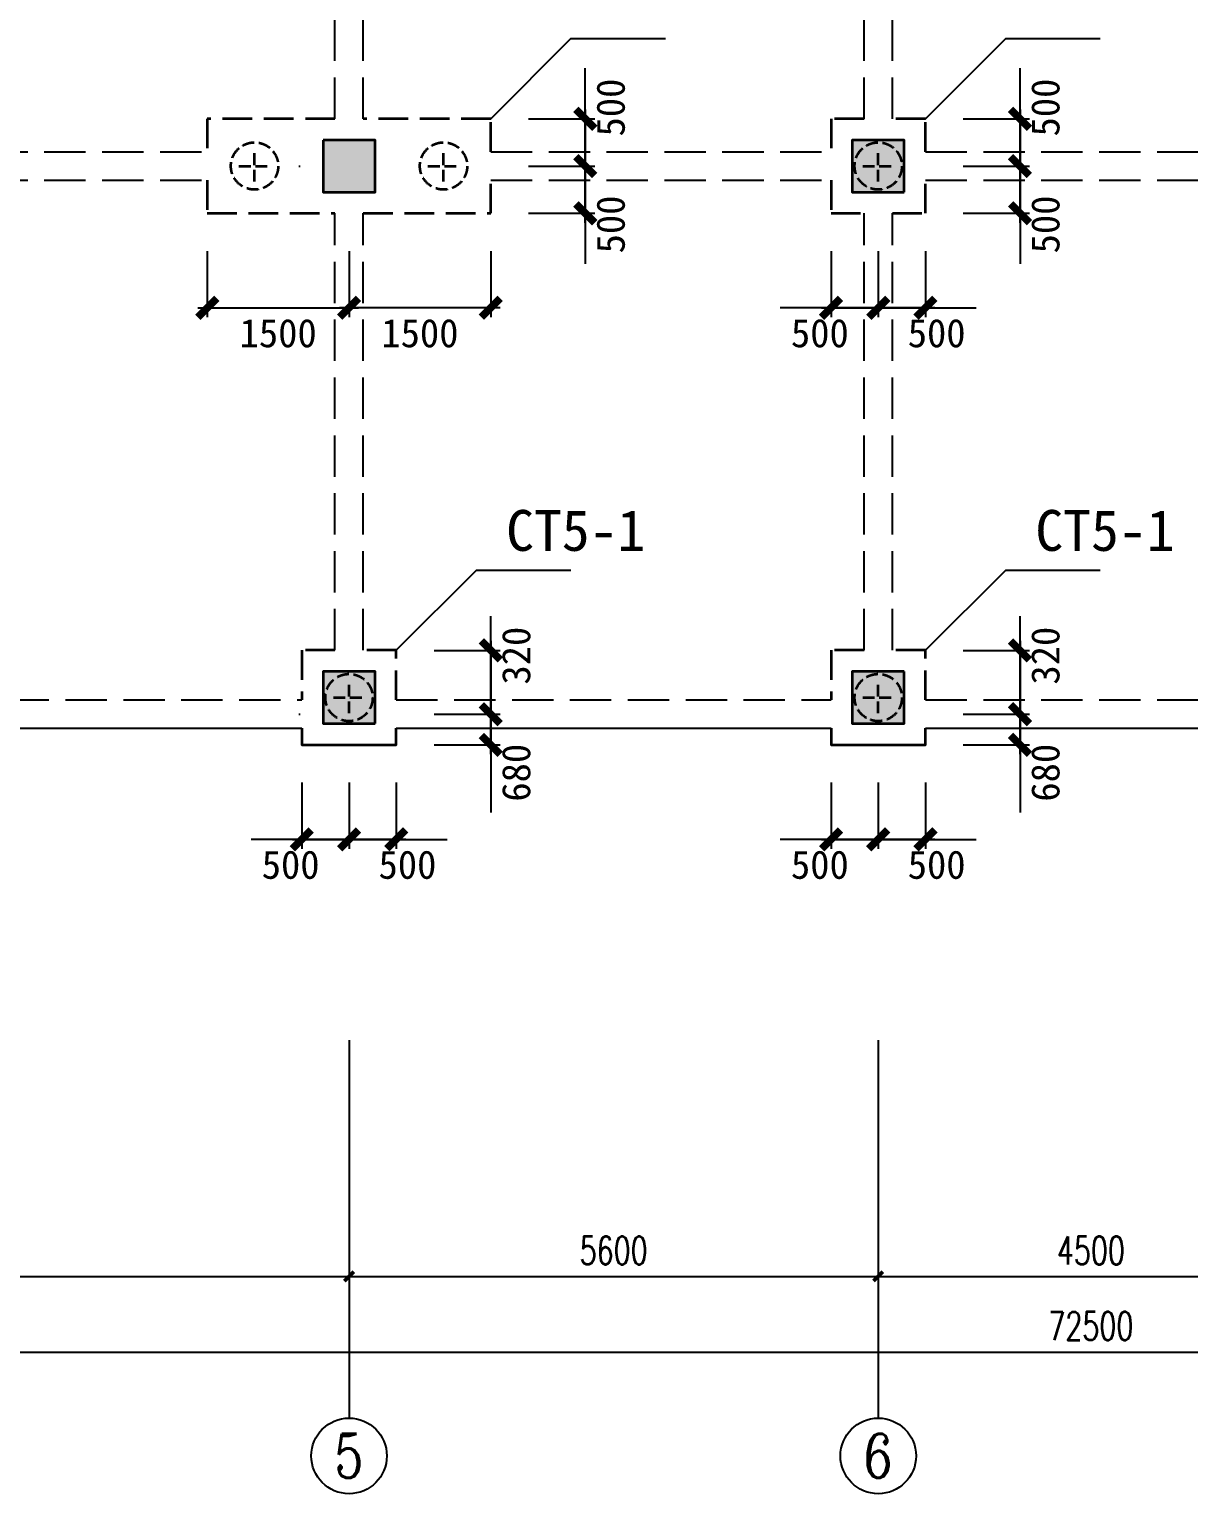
# Model space of a CAD drawing. Header units: millimetres. Extents: x -8252 to 341964, y -299084 to 206355.
# Drawn here: x 171950 to 184218, y -6934 to 8563 of the extents above; entities that cross this region are included whole.
import ezdxf
from ezdxf.enums import TextEntityAlignment as Align

# ---------------------------------------------------------------- set-up
doc = ezdxf.new("R2010")
doc.units = ezdxf.units.MM
doc.header["$LTSCALE"] = 500
doc.header["$PDMODE"] = 2
doc.header["$PDSIZE"] = 200
doc.linetypes.add('DASH', pattern=[0.35, 0.25, -0.1])
doc.linetypes.add('DASHDOT', pattern=[25.4, 12.7, -6.35, 0, -6.35])
for name, color, linetype in [('AXIS', 3, 'Continuous'), ('AXIS_TEXT', 7, 'Continuous'), ('dim____', 70, 'Continuous'), ('DOTE', 20, 'DASHDOT'), ('txt', 7, 'Continuous')]:
    doc.layers.add(name, color=color, linetype=linetype)
for name, color, linetype, lineweight in [('kz', 50, 'Continuous', 25), ('s117', 4, 'Continuous', 25), ('s121', 2, 'Continuous', 35), ('zkz', 200, 'Continuous', 35)]:
    doc.layers.add(name, color=color, linetype=linetype, lineweight=lineweight)
doc.styles.add('_TCH_AXIS', font='COMPLEX', dxfattribs={"bigfont": 'GBCBIG'})
doc.styles.add('_TCH_DIM_T3', font='SIMPLEX', dxfattribs={"width": 0.705882, "bigfont": 'GBCBIG'})
doc.styles.add('COMPLEX', font='COMPLEX')
doc.styles.add('宋体', font='')
doc.styles.get('宋体').set_extended_font_data('宋体')
doc.dimstyles.new('_TCH_ARCH&&100', dxfattribs={"dimtxt": 297.5, "dimasz": 100, "dimexe": 250, "dimexo": 300, "dimgap": 126.25, "dimtad": 1, "dimdec": 0, "dimzin": 0, "dimdsep": 46, "dimtxsty": '_TCH_DIM_T3', "dimblk": 'ARCHTICK', "dimcen": 0.09, "dimclrt": 7, "dimazin": 2, "dimtfac": 1, "dimtdec": 0, "dimtix": 1, "dimtmove": 2, "dimatfit": 3, "dimfxl": 100, "dimtolj": 1, "dimtzin": 0, "dimarcsym": 0})
doc.dimstyles.new('ISO-25', dxfattribs={"dimtxt": 2.5, "dimasz": 2.5, "dimexe": 1.25, "dimexo": 0.625, "dimtad": 1, "dimtxsty": 'Standard', "dimcen": 2.5, "dimadec": 0, "dimazin": 0, "dimtfac": 1, "dimtmove": 0, "dimatfit": 3, "dimfxl": 1, "dimarcsym": 0})

# ---------------------------------------------------------------- blocks, each defined once
blk = doc.blocks.new('_ArchTick')
at = {"color": 0, "linetype": 'ByBlock', "const_width": 0.4}
blk.add_lwpolyline([(-0.5, -0.5), (0.5, 0.5)], dxfattribs=at)
blk = doc.blocks.new('*D28')
at = {"layer": 'Defpoints', "color": 0, "transparency": 16777216}
for p in [(173833, 6616), (175333, 6616), (175333, 5616)]:
    blk.add_point(p, dxfattribs=at)
at = {"layer": 'dim____', "color": 0, "lineweight": -2, "transparency": 16777216}
for p, q in [((173833, 6216), (173833, 5516)), ((175333, 6216), (175333, 5516)), ((173733, 5616), (175433, 5616))]:
    blk.add_line(p, q, dxfattribs=at)
at = {"layer": 'dim____', "color": 0, "lineweight": -2, "transparency": 16777216, "xscale": 200, "yscale": 200, "zscale": 200, "rotation": 180}
blk.add_blockref('_ArchTick', (173833, 5616), dxfattribs=at)
at = {"layer": 'dim____', "color": 0, "lineweight": -2, "transparency": 16777216, "xscale": 200, "yscale": 200, "zscale": 200}
blk.add_blockref('_ArchTick', (175333, 5616), dxfattribs=at)
at = {"layer": 'dim____', "color": 7, "transparency": 16777216, "insert": (174583, 5346), "char_height": 300, "attachment_point": 5, "style": '宋体'}
blk.add_mtext('1500', dxfattribs=at)
blk = doc.blocks.new('*D29')
at = {"layer": 'Defpoints', "color": 0, "transparency": 16777216}
for p in [(175333, 6616), (176833, 6616), (175333, 5616)]:
    blk.add_point(p, dxfattribs=at)
at = {"layer": 'dim____', "color": 0, "lineweight": -2, "transparency": 16777216}
for p, q in [((175333, 6216), (175333, 5516)), ((176833, 6216), (176833, 5516)), ((176933, 5616), (175233, 5616))]:
    blk.add_line(p, q, dxfattribs=at)
at = {"layer": 'dim____', "color": 0, "lineweight": -2, "transparency": 16777216, "xscale": 200, "yscale": 200, "zscale": 200, "rotation": 180}
blk.add_blockref('_ArchTick', (175333, 5616), dxfattribs=at)
at = {"layer": 'dim____', "color": 0, "lineweight": -2, "transparency": 16777216, "xscale": 200, "yscale": 200, "zscale": 200}
blk.add_blockref('_ArchTick', (176833, 5616), dxfattribs=at)
at = {"layer": 'dim____', "color": 7, "transparency": 16777216, "insert": (176083, 5346), "char_height": 300, "attachment_point": 5, "style": '宋体'}
blk.add_mtext('1500', dxfattribs=at)
blk = doc.blocks.new('*D30')
at = {"layer": 'Defpoints', "color": 0, "transparency": 16777216}
for p in [(176833, 7116), (177833, 7116), (176833, 6616)]:
    blk.add_point(p, dxfattribs=at)
at = {"layer": 'dim____', "color": 0, "lineweight": -2, "transparency": 16777216}
for p, q in [((177833, 7116), (177833, 8153)), ((177233, 7116), (177933, 7116)), ((177833, 6516), (177833, 7116)), ((177233, 6616), (177933, 6616))]:
    blk.add_line(p, q, dxfattribs=at)
at = {"layer": 'dim____', "color": 0, "lineweight": -2, "transparency": 16777216, "xscale": 200, "yscale": 200, "zscale": 200}
for p, rotation in [((177833, 7116), 90), ((177833, 6616), 270)]:
    blk.add_blockref('_ArchTick', p, dxfattribs=dict(at, rotation=rotation))
at = {"layer": 'dim____', "color": 7, "transparency": 16777216, "insert": (178103, 7735), "char_height": 300, "attachment_point": 5, "rotation": 90, "style": '宋体'}
blk.add_mtext('500', dxfattribs=at)
blk = doc.blocks.new('*D31')
at = {"layer": 'Defpoints', "color": 0, "transparency": 16777216}
for p in [(176833, 7616), (176833, 7116), (177833, 7116)]:
    blk.add_point(p, dxfattribs=at)
at = {"layer": 'dim____', "color": 0, "lineweight": -2, "transparency": 16777216}
for p, q in [((177233, 7616), (177933, 7616)), ((177833, 7716), (177833, 7116)), ((177233, 7116), (177933, 7116)), ((177833, 7116), (177833, 6080))]:
    blk.add_line(p, q, dxfattribs=at)
at = {"layer": 'dim____', "color": 0, "lineweight": -2, "transparency": 16777216, "xscale": 200, "yscale": 200, "zscale": 200}
for p, rotation in [((177833, 7616), 90), ((177833, 7116), 270)]:
    blk.add_blockref('_ArchTick', p, dxfattribs=dict(at, rotation=rotation))
at = {"layer": 'dim____', "color": 7, "transparency": 16777216, "insert": (178103, 6498), "char_height": 300, "attachment_point": 5, "rotation": 90, "style": '宋体'}
blk.add_mtext('500', dxfattribs=at)
blk = doc.blocks.new('*D32')
at = {"layer": 'Defpoints', "color": 0, "transparency": 16777216}
for p in [(174833, 991), (175333, 991), (175333, -9)]:
    blk.add_point(p, dxfattribs=at)
at = {"layer": 'dim____', "color": 0, "lineweight": -2, "transparency": 16777216}
for p, q in [((174833, 591), (174833, -109)), ((175333, 591), (175333, -109)), ((174733, -9), (175333, -9)), ((175333, -9), (176370, -9))]:
    blk.add_line(p, q, dxfattribs=at)
at = {"layer": 'dim____', "color": 0, "lineweight": -2, "transparency": 16777216, "xscale": 200, "yscale": 200, "zscale": 200, "rotation": 180}
blk.add_blockref('_ArchTick', (174833, -9), dxfattribs=at)
at = {"layer": 'dim____', "color": 0, "lineweight": -2, "transparency": 16777216, "xscale": 200, "yscale": 200, "zscale": 200}
blk.add_blockref('_ArchTick', (175333, -9), dxfattribs=at)
at = {"layer": 'dim____', "color": 7, "transparency": 16777216, "insert": (175951, -279), "char_height": 300, "attachment_point": 5, "style": '宋体'}
blk.add_mtext('500', dxfattribs=at)
blk = doc.blocks.new('*D33')
at = {"layer": 'Defpoints', "color": 0, "transparency": 16777216}
for p in [(175333, 991), (175833, 991), (175333, -9)]:
    blk.add_point(p, dxfattribs=at)
at = {"layer": 'dim____', "color": 0, "lineweight": -2, "transparency": 16777216}
for p, q in [((175333, 591), (175333, -109)), ((175833, 591), (175833, -109)), ((175333, -9), (174296, -9)), ((175933, -9), (175333, -9))]:
    blk.add_line(p, q, dxfattribs=at)
at = {"layer": 'dim____', "color": 0, "lineweight": -2, "transparency": 16777216, "xscale": 200, "yscale": 200, "zscale": 200, "rotation": 180}
blk.add_blockref('_ArchTick', (175333, -9), dxfattribs=at)
at = {"layer": 'dim____', "color": 0, "lineweight": -2, "transparency": 16777216, "xscale": 200, "yscale": 200, "zscale": 200}
blk.add_blockref('_ArchTick', (175833, -9), dxfattribs=at)
at = {"layer": 'dim____', "color": 7, "transparency": 16777216, "insert": (174715, -279), "char_height": 300, "attachment_point": 5, "style": '宋体'}
blk.add_mtext('500', dxfattribs=at)
blk = doc.blocks.new('*D34')
at = {"layer": 'Defpoints', "color": 0, "transparency": 16777216}
for p in [(175833, 1316), (176833, 1316), (175833, 991)]:
    blk.add_point(p, dxfattribs=at)
at = {"layer": 'dim____', "color": 0, "lineweight": -2, "transparency": 16777216}
for p, q in [((176833, 1316), (176833, 2353)), ((176233, 1316), (176933, 1316)), ((176833, 891), (176833, 1316)), ((176233, 991), (176933, 991))]:
    blk.add_line(p, q, dxfattribs=at)
at = {"layer": 'dim____', "color": 0, "lineweight": -2, "transparency": 16777216, "xscale": 200, "yscale": 200, "zscale": 200}
for p, rotation in [((176833, 1316), 90), ((176833, 991), 270)]:
    blk.add_blockref('_ArchTick', p, dxfattribs=dict(at, rotation=rotation))
at = {"layer": 'dim____', "color": 7, "transparency": 16777216, "insert": (177103, 1935), "char_height": 300, "attachment_point": 5, "rotation": 90, "style": '宋体'}
blk.add_mtext('320', dxfattribs=at)
blk = doc.blocks.new('*D35')
at = {"layer": 'Defpoints', "color": 0, "transparency": 16777216}
for p in [(175833, 1991), (175833, 1316), (176833, 1316)]:
    blk.add_point(p, dxfattribs=at)
at = {"layer": 'dim____', "color": 0, "lineweight": -2, "transparency": 16777216}
for p, q in [((176833, 2091), (176833, 1316)), ((176233, 1991), (176933, 1991)), ((176233, 1316), (176933, 1316)), ((176833, 1316), (176833, 275))]:
    blk.add_line(p, q, dxfattribs=at)
at = {"layer": 'dim____', "color": 0, "lineweight": -2, "transparency": 16777216, "xscale": 200, "yscale": 200, "zscale": 200}
for p, rotation in [((176833, 1991), 90), ((176833, 1316), 270)]:
    blk.add_blockref('_ArchTick', p, dxfattribs=dict(at, rotation=rotation))
at = {"layer": 'dim____', "color": 7, "transparency": 16777216, "insert": (177103, 696), "char_height": 300, "attachment_point": 5, "rotation": 90, "style": '宋体'}
blk.add_mtext('680', dxfattribs=at)
blk = doc.blocks.new('*D234')
at = {"layer": 'Defpoints', "color": 0, "transparency": 16777216}
for p in [(181433, 7116), (182433, 7116), (181433, 6616)]:
    blk.add_point(p, dxfattribs=at)
at = {"layer": 'dim____', "color": 0, "lineweight": -2, "transparency": 16777216}
for p, q in [((182433, 7116), (182433, 8153)), ((181833, 7116), (182533, 7116)), ((182433, 6516), (182433, 7116)), ((181833, 6616), (182533, 6616))]:
    blk.add_line(p, q, dxfattribs=at)
at = {"layer": 'dim____', "color": 0, "lineweight": -2, "transparency": 16777216, "xscale": 200, "yscale": 200, "zscale": 200}
for p, rotation in [((182433, 7116), 90), ((182433, 6616), 270)]:
    blk.add_blockref('_ArchTick', p, dxfattribs=dict(at, rotation=rotation))
at = {"layer": 'dim____', "color": 7, "transparency": 16777216, "insert": (182703, 7735), "char_height": 300, "attachment_point": 5, "rotation": 90, "style": '宋体'}
blk.add_mtext('500', dxfattribs=at)
blk = doc.blocks.new('*D235')
at = {"layer": 'Defpoints', "color": 0, "transparency": 16777216}
for p in [(181433, 7616), (181433, 7116), (182433, 7116)]:
    blk.add_point(p, dxfattribs=at)
at = {"layer": 'dim____', "color": 0, "lineweight": -2, "transparency": 16777216}
for p, q in [((181833, 7616), (182533, 7616)), ((182433, 7716), (182433, 7116)), ((181833, 7116), (182533, 7116)), ((182433, 7116), (182433, 6080))]:
    blk.add_line(p, q, dxfattribs=at)
at = {"layer": 'dim____', "color": 0, "lineweight": -2, "transparency": 16777216, "xscale": 200, "yscale": 200, "zscale": 200}
for p, rotation in [((182433, 7616), 90), ((182433, 7116), 270)]:
    blk.add_blockref('_ArchTick', p, dxfattribs=dict(at, rotation=rotation))
at = {"layer": 'dim____', "color": 7, "transparency": 16777216, "insert": (182703, 6498), "char_height": 300, "attachment_point": 5, "rotation": 90, "style": '宋体'}
blk.add_mtext('500', dxfattribs=at)
blk = doc.blocks.new('*D236')
at = {"layer": 'Defpoints', "color": 0, "transparency": 16777216}
for p in [(180433, 6616), (180933, 6616), (180933, 5616)]:
    blk.add_point(p, dxfattribs=at)
at = {"layer": 'dim____', "color": 0, "lineweight": -2, "transparency": 16777216}
for p, q in [((180433, 6216), (180433, 5516)), ((180933, 6216), (180933, 5516)), ((180333, 5616), (180933, 5616)), ((180933, 5616), (181970, 5616))]:
    blk.add_line(p, q, dxfattribs=at)
at = {"layer": 'dim____', "color": 0, "lineweight": -2, "transparency": 16777216, "xscale": 200, "yscale": 200, "zscale": 200, "rotation": 180}
blk.add_blockref('_ArchTick', (180433, 5616), dxfattribs=at)
at = {"layer": 'dim____', "color": 0, "lineweight": -2, "transparency": 16777216, "xscale": 200, "yscale": 200, "zscale": 200}
blk.add_blockref('_ArchTick', (180933, 5616), dxfattribs=at)
at = {"layer": 'dim____', "color": 7, "transparency": 16777216, "insert": (181551, 5346), "char_height": 300, "attachment_point": 5, "style": '宋体'}
blk.add_mtext('500', dxfattribs=at)
blk = doc.blocks.new('*D237')
at = {"layer": 'Defpoints', "color": 0, "transparency": 16777216}
for p in [(180933, 6616), (181433, 6616), (180933, 5616)]:
    blk.add_point(p, dxfattribs=at)
at = {"layer": 'dim____', "color": 0, "lineweight": -2, "transparency": 16777216}
for p, q in [((180933, 6216), (180933, 5516)), ((181433, 6216), (181433, 5516)), ((180933, 5616), (179896, 5616)), ((181533, 5616), (180933, 5616))]:
    blk.add_line(p, q, dxfattribs=at)
at = {"layer": 'dim____', "color": 0, "lineweight": -2, "transparency": 16777216, "xscale": 200, "yscale": 200, "zscale": 200, "rotation": 180}
blk.add_blockref('_ArchTick', (180933, 5616), dxfattribs=at)
at = {"layer": 'dim____', "color": 0, "lineweight": -2, "transparency": 16777216, "xscale": 200, "yscale": 200, "zscale": 200}
blk.add_blockref('_ArchTick', (181433, 5616), dxfattribs=at)
at = {"layer": 'dim____', "color": 7, "transparency": 16777216, "insert": (180315, 5346), "char_height": 300, "attachment_point": 5, "style": '宋体'}
blk.add_mtext('500', dxfattribs=at)
blk = doc.blocks.new('*D238')
at = {"layer": 'Defpoints', "color": 0, "transparency": 16777216}
for p in [(180433, 991), (180933, 991), (180933, -9)]:
    blk.add_point(p, dxfattribs=at)
at = {"layer": 'dim____', "color": 0, "lineweight": -2, "transparency": 16777216}
for p, q in [((180433, 591), (180433, -109)), ((180933, 591), (180933, -109)), ((180333, -9), (180933, -9)), ((180933, -9), (181970, -9))]:
    blk.add_line(p, q, dxfattribs=at)
at = {"layer": 'dim____', "color": 0, "lineweight": -2, "transparency": 16777216, "xscale": 200, "yscale": 200, "zscale": 200, "rotation": 180}
blk.add_blockref('_ArchTick', (180433, -9), dxfattribs=at)
at = {"layer": 'dim____', "color": 0, "lineweight": -2, "transparency": 16777216, "xscale": 200, "yscale": 200, "zscale": 200}
blk.add_blockref('_ArchTick', (180933, -9), dxfattribs=at)
at = {"layer": 'dim____', "color": 7, "transparency": 16777216, "insert": (181551, -279), "char_height": 300, "attachment_point": 5, "style": '宋体'}
blk.add_mtext('500', dxfattribs=at)
blk = doc.blocks.new('*D239')
at = {"layer": 'Defpoints', "color": 0, "transparency": 16777216}
for p in [(180933, 991), (181433, 991), (180933, -9)]:
    blk.add_point(p, dxfattribs=at)
at = {"layer": 'dim____', "color": 0, "lineweight": -2, "transparency": 16777216}
for p, q in [((180933, 591), (180933, -109)), ((181433, 591), (181433, -109)), ((180933, -9), (179896, -9)), ((181533, -9), (180933, -9))]:
    blk.add_line(p, q, dxfattribs=at)
at = {"layer": 'dim____', "color": 0, "lineweight": -2, "transparency": 16777216, "xscale": 200, "yscale": 200, "zscale": 200, "rotation": 180}
blk.add_blockref('_ArchTick', (180933, -9), dxfattribs=at)
at = {"layer": 'dim____', "color": 0, "lineweight": -2, "transparency": 16777216, "xscale": 200, "yscale": 200, "zscale": 200}
blk.add_blockref('_ArchTick', (181433, -9), dxfattribs=at)
at = {"layer": 'dim____', "color": 7, "transparency": 16777216, "insert": (180315, -279), "char_height": 300, "attachment_point": 5, "style": '宋体'}
blk.add_mtext('500', dxfattribs=at)
blk = doc.blocks.new('*D240')
at = {"layer": 'Defpoints', "color": 0, "transparency": 16777216}
for p in [(181433, 1316), (182433, 1316), (181433, 991)]:
    blk.add_point(p, dxfattribs=at)
at = {"layer": 'dim____', "color": 0, "lineweight": -2, "transparency": 16777216}
for p, q in [((182433, 1316), (182433, 2353)), ((181833, 1316), (182533, 1316)), ((182433, 891), (182433, 1316)), ((181833, 991), (182533, 991))]:
    blk.add_line(p, q, dxfattribs=at)
at = {"layer": 'dim____', "color": 0, "lineweight": -2, "transparency": 16777216, "xscale": 200, "yscale": 200, "zscale": 200}
for p, rotation in [((182433, 1316), 90), ((182433, 991), 270)]:
    blk.add_blockref('_ArchTick', p, dxfattribs=dict(at, rotation=rotation))
at = {"layer": 'dim____', "color": 7, "transparency": 16777216, "insert": (182703, 1935), "char_height": 300, "attachment_point": 5, "rotation": 90, "style": '宋体'}
blk.add_mtext('320', dxfattribs=at)
blk = doc.blocks.new('*D241')
at = {"layer": 'Defpoints', "color": 0, "transparency": 16777216}
for p in [(181433, 1991), (181433, 1316), (182433, 1316)]:
    blk.add_point(p, dxfattribs=at)
at = {"layer": 'dim____', "color": 0, "lineweight": -2, "transparency": 16777216}
for p, q in [((182433, 2091), (182433, 1316)), ((181833, 1991), (182533, 1991)), ((181833, 1316), (182533, 1316)), ((182433, 1316), (182433, 275))]:
    blk.add_line(p, q, dxfattribs=at)
at = {"layer": 'dim____', "color": 0, "lineweight": -2, "transparency": 16777216, "xscale": 200, "yscale": 200, "zscale": 200}
for p, rotation in [((182433, 1991), 90), ((182433, 1316), 270)]:
    blk.add_blockref('_ArchTick', p, dxfattribs=dict(at, rotation=rotation))
at = {"layer": 'dim____', "color": 7, "transparency": 16777216, "insert": (182703, 696), "char_height": 300, "attachment_point": 5, "rotation": 90, "style": '宋体'}
blk.add_mtext('680', dxfattribs=at)
blk = doc.blocks.new('_AXISO')
blk.add_circle((0, 0), 0.5)
at = {"layer": 'AXIS_TEXT', "style": 'COMPLEX', "width": 1.041667}
blk.add_attdef('A', text='', height=0.56, dxfattribs=at).set_placement((-0.25, -0.28), (0.25, -0.28), align=Align.FIT)
blk = doc.blocks.new('*D867')
at = {"layer": 'AXIS', "color": 0, "lineweight": -2, "transparency": 16777216}
for p, q in [((146933, -2434), (146933, -5684)), ((219433, -2434), (219433, -5684)), ((146933, -5434), (219433, -5434))]:
    blk.add_line(p, q, dxfattribs=at)
at = {"layer": 'Defpoints', "color": 0, "transparency": 16777216}
for p in [(146933, -2134), (219433, -2134), (219433, -5434)]:
    blk.add_point(p, dxfattribs=at)
at = {"layer": 'AXIS', "color": 0, "lineweight": -2, "transparency": 16777216, "xscale": 100, "yscale": 100, "zscale": 100, "rotation": 180}
blk.add_blockref('_ArchTick', (146933, -5434), dxfattribs=at)
at = {"layer": 'AXIS', "color": 0, "lineweight": -2, "transparency": 16777216, "xscale": 100, "yscale": 100, "zscale": 100}
blk.add_blockref('_ArchTick', (219433, -5434), dxfattribs=at)
at = {"layer": 'AXIS', "color": 7, "transparency": 16777216, "insert": (183183, -5159), "char_height": 297.5, "attachment_point": 5, "style": '_TCH_DIM_T3'}
blk.add_mtext('\\A1;72500', dxfattribs=at)
blk = doc.blocks.new('*D871')
at = {"layer": 'AXIS', "color": 0, "lineweight": -2, "transparency": 16777216}
for p, q in [((166933, -2434), (166933, -4884)), ((175333, -2434), (175333, -4884)), ((166933, -4634), (175333, -4634))]:
    blk.add_line(p, q, dxfattribs=at)
at = {"layer": 'Defpoints', "color": 0, "transparency": 16777216}
for p in [(166933, -2134), (175333, -2134), (175333, -4634)]:
    blk.add_point(p, dxfattribs=at)
at = {"layer": 'AXIS', "color": 0, "lineweight": -2, "transparency": 16777216, "xscale": 100, "yscale": 100, "zscale": 100, "rotation": 180}
blk.add_blockref('_ArchTick', (166933, -4634), dxfattribs=at)
at = {"layer": 'AXIS', "color": 0, "lineweight": -2, "transparency": 16777216, "xscale": 100, "yscale": 100, "zscale": 100}
blk.add_blockref('_ArchTick', (175333, -4634), dxfattribs=at)
at = {"layer": 'AXIS', "color": 7, "transparency": 16777216, "insert": (171133, -4359), "char_height": 297.5, "attachment_point": 5, "style": '_TCH_DIM_T3'}
blk.add_mtext('\\A1;8400', dxfattribs=at)
blk = doc.blocks.new('*D872')
at = {"layer": 'AXIS', "color": 0, "lineweight": -2, "transparency": 16777216}
for p, q in [((175333, -2434), (175333, -4884)), ((180933, -2434), (180933, -4884)), ((175333, -4634), (180933, -4634))]:
    blk.add_line(p, q, dxfattribs=at)
at = {"layer": 'Defpoints', "color": 0, "transparency": 16777216}
for p in [(175333, -2134), (180933, -2134), (180933, -4634)]:
    blk.add_point(p, dxfattribs=at)
at = {"layer": 'AXIS', "color": 0, "lineweight": -2, "transparency": 16777216, "xscale": 100, "yscale": 100, "zscale": 100, "rotation": 180}
blk.add_blockref('_ArchTick', (175333, -4634), dxfattribs=at)
at = {"layer": 'AXIS', "color": 0, "lineweight": -2, "transparency": 16777216, "xscale": 100, "yscale": 100, "zscale": 100}
blk.add_blockref('_ArchTick', (180933, -4634), dxfattribs=at)
at = {"layer": 'AXIS', "color": 7, "transparency": 16777216, "insert": (178133, -4359), "char_height": 297.5, "attachment_point": 5, "style": '_TCH_DIM_T3'}
blk.add_mtext('\\A1;5600', dxfattribs=at)
blk = doc.blocks.new('*D873')
at = {"layer": 'AXIS', "color": 0, "lineweight": -2, "transparency": 16777216}
for p, q in [((180933, -2434), (180933, -4884)), ((185433, -2434), (185433, -4884)), ((180933, -4634), (185433, -4634))]:
    blk.add_line(p, q, dxfattribs=at)
at = {"layer": 'Defpoints', "color": 0, "transparency": 16777216}
for p in [(180933, -2134), (185433, -2134), (185433, -4634)]:
    blk.add_point(p, dxfattribs=at)
at = {"layer": 'AXIS', "color": 0, "lineweight": -2, "transparency": 16777216, "xscale": 100, "yscale": 100, "zscale": 100, "rotation": 180}
blk.add_blockref('_ArchTick', (180933, -4634), dxfattribs=at)
at = {"layer": 'AXIS', "color": 0, "lineweight": -2, "transparency": 16777216, "xscale": 100, "yscale": 100, "zscale": 100}
blk.add_blockref('_ArchTick', (185433, -4634), dxfattribs=at)
at = {"layer": 'AXIS', "color": 7, "transparency": 16777216, "insert": (183183, -4359), "char_height": 297.5, "attachment_point": 5, "style": '_TCH_DIM_T3'}
blk.add_mtext('\\A1;4500', dxfattribs=at)

msp = doc.modelspace()

# ---------------------------------------------------------------- hatches: boundary and pattern name
at = {"layer": 'kz'}
h = msp.add_hatch(color=52, dxfattribs=at)
h.dxf.hatch_style = 1
h.paths.add_polyline_path([(175058.088, 7391.423), (175058.088, 6841.423), (175608.088, 6841.423), (175608.088, 7391.423)])
h = msp.add_hatch(color=52, dxfattribs=at)
h.dxf.hatch_style = 1
h.paths.add_polyline_path([(181208.088, 6841.423), (181208.088, 7391.423), (180658.088, 7391.423), (180658.088, 6841.423)])
h = msp.add_hatch(color=52, dxfattribs=at)
h.dxf.hatch_style = 1
h.paths.add_polyline_path([(175608.088, 1216.423), (175608.088, 1766.423), (175058.088, 1766.423), (175058.088, 1216.423)])
h = msp.add_hatch(color=52, dxfattribs=at)
h.dxf.hatch_style = 1
h.paths.add_polyline_path([(181208.088, 1766.423), (180658.088, 1766.423), (180658.088, 1216.423), (181208.088, 1216.423)])

# ---------------------------------------------------------------- linework, layer by layer
at = {"layer": 'AXIS'}
for p, q in [((175333.088, -2133.577), (175333.088, -6133.577)), ((180933.088, -2133.577), (180933.088, -6133.577))]:
    msp.add_line(p, q, dxfattribs=at)
at = {"layer": 'DOTE', "ltscale": 5}
for p, q in [((175333.088, 59216.423), (175333.088, -2133.577)), ((222433.088, 7116.423), (143483.088, 7116.423)), ((222433.088, 1316.423), (143483.088, 1316.423))]:
    msp.add_line(p, q, dxfattribs=at)
at = {"layer": 'kz', "lineweight": 35}
for points in [[(175058.088, 7391.423), (175058.088, 6841.423), (175608.088, 6841.423), (175608.088, 7391.423)], [(181208.088, 6841.423), (181208.088, 7391.423), (180658.088, 7391.423), (180658.088, 6841.423)], [(175608.088, 1216.423), (175608.088, 1766.423), (175058.088, 1766.423), (175058.088, 1216.423)], [(181208.088, 1766.423), (180658.088, 1766.423), (180658.088, 1216.423), (181208.088, 1216.423)]]:
    msp.add_lwpolyline(points, close=True, dxfattribs=at)
at = {"layer": 's117', "linetype": 'DASH', "ltscale": 3.5}
for p, q in [((175183.088, 7616.423), (175183.088, 12090.073)), ((175483.088, 7616.423), (175483.088, 12090.073)), ((180783.088, 7616.423), (180783.088, 12090.073)), ((181083.088, 7616.423), (181083.088, 12090.073)), ((168433.088, 7266.423), (173833.088, 7266.423)), ((176833.088, 7266.423), (180433.088, 7266.423)), ((181433.088, 7266.423), (184933.088, 7266.423)), ((168433.088, 6966.423), (173833.088, 6966.423)), ((176833.088, 6966.423), (180433.088, 6966.423)), ((181433.088, 6966.423), (184933.088, 6966.423)), ((175183.088, 1991.423), (175183.088, 6616.423)), ((175483.088, 1991.423), (175483.088, 6616.423)), ((180783.088, 1991.423), (180783.088, 6616.423)), ((181083.088, 1991.423), (181083.088, 6616.423)), ((167433.088, 1466.423), (174833.088, 1466.423)), ((175833.088, 1466.423), (180433.088, 1466.423)), ((181433.088, 1466.423), (184933.088, 1466.423))]:
    msp.add_line(p, q, dxfattribs=at)
at = {"layer": 's117'}
for p, q in [((167433.088, 1166.423), (174833.088, 1166.423)), ((175833.088, 1166.423), (180433.088, 1166.423)), ((181433.088, 1166.423), (184933.088, 1166.423))]:
    msp.add_line(p, q, dxfattribs=at)
at = {"layer": 's121', "linetype": 'DASH', "ltscale": 2.5}
for points in [[(175183.088, 7616.423), (173833.088, 7616.423), (173833.088, 7266.423)], [(176833.088, 7266.423), (176833.088, 7616.423), (175483.088, 7616.423)], [(180783.088, 7616.423), (180433.088, 7616.423), (180433.088, 7266.423)], [(181433.088, 7266.423), (181433.088, 7616.423), (181083.088, 7616.423)], [(173833.088, 6966.423), (173833.088, 6616.423), (175183.088, 6616.423)], [(175483.088, 6616.423), (176833.088, 6616.423), (176833.088, 6966.423)], [(180433.088, 6966.423), (180433.088, 6616.423), (180783.088, 6616.423)], [(181083.088, 6616.423), (181433.088, 6616.423), (181433.088, 6966.423)], [(175183.088, 1991.423), (174833.088, 1991.423), (174833.088, 1466.423)], [(175833.088, 1466.423), (175833.088, 1991.423), (175483.088, 1991.423)], [(180783.088, 1991.423), (180433.088, 1991.423), (180433.088, 1466.423)], [(181433.088, 1466.423), (181433.088, 1991.423), (181083.088, 1991.423)]]:
    msp.add_lwpolyline(points, dxfattribs=at)
at = {"layer": 's121'}
for points in [[(174833.088, 1166.423), (174833.088, 991.423), (175833.088, 991.423), (175833.088, 1166.423)], [(180433.088, 1166.423), (180433.088, 991.423), (181433.088, 991.423), (181433.088, 1166.423)]]:
    msp.add_lwpolyline(points, dxfattribs=at)
at = {"layer": 'txt'}
for points in [[(176833.088, 7616.423), (177681.616, 8464.951), (178681.616, 8464.951)], [(181433.088, 7616.423), (182281.616, 8464.951), (183281.616, 8464.951)], [(175833.088, 1991.423), (176681.616, 2839.951), (177681.616, 2839.951)], [(181433.088, 1991.423), (182281.616, 2839.951), (183281.616, 2839.951)]]:
    msp.add_lwpolyline(points, dxfattribs=at)
at = {"layer": 'zkz', "linetype": 'DASH'}
for p, q in [((174333.088, 6951.423), (174333.088, 7281.423)), ((176333.088, 6951.423), (176333.088, 7281.423)), ((180933.088, 6951.423), (180933.088, 7281.423)), ((174168.088, 7116.423), (174498.088, 7116.423)), ((176168.088, 7116.423), (176498.088, 7116.423)), ((180768.088, 7116.423), (181098.088, 7116.423)), ((175333.088, 1326.423), (175333.088, 1656.423)), ((180933.088, 1326.423), (180933.088, 1656.423)), ((175168.088, 1491.423), (175498.088, 1491.423)), ((180768.088, 1491.423), (181098.088, 1491.423))]:
    msp.add_line(p, q, dxfattribs=at)
for centre in [(174333.088, 7116.423), (176333.088, 7116.423), (180933.088, 7116.423), (175333.088, 1491.423), (180933.088, 1491.423)]:
    msp.add_circle(centre, 250, dxfattribs=at)

# ---------------------------------------------------------------- block references
at = {"layer": 'AXIS'}
ref = msp.add_blockref('_AXISO', (175333.088, -6533.577), dxfattribs=dict(at, xscale=800, yscale=800, zscale=800))
ref.add_attrib('A', '5', dxfattribs={"layer": 'AXIS_TEXT', "height": 465.948, "style": '_TCH_AXIS'}).set_placement((175177.772, -6766.551), (175488.404, -6766.551), align=Align.FIT)
ref = msp.add_blockref('_AXISO', (180933.088, -6533.577), dxfattribs=dict(at, xscale=800, yscale=800, zscale=800))
ref.add_attrib('A', '6', dxfattribs={"layer": 'AXIS_TEXT', "height": 465.948, "style": '_TCH_AXIS'}).set_placement((180777.772, -6766.551), (181088.404, -6766.551), align=Align.FIT)

# ---------------------------------------------------------------- texts
at = {"layer": 'txt', "char_height": 433, "width": 1000, "attachment_point": 5}
for insert in [(177731.778, 3256.684), (183331.778, 3256.684)]:
    msp.add_mtext('CT5-1', dxfattribs=dict(at, insert=insert))

# ---------------------------------------------------------------- dimensions: what is measured, and where the dimension line sits
at = {"layer": 'AXIS'}
for p1, p2, distance, picture, middle in [((146933.088, -2133.577), (219433.088, -2133.577), -3300, '*D867', (183183.088, -5158.577)), ((166933.274, -2133.577), (175333.088, -2133.577), -2500, '*D871', (171133.181, -4358.577)), ((175333.088, -2133.577), (180933.088, -2133.577), -2500, '*D872', (178133.088, -4358.577)), ((180933.088, -2133.577), (185433.088, -2133.577), -2500, '*D873', (183183.088, -4358.577))]:
    dim = msp.add_aligned_dim(p1=p1, p2=p2, distance=distance, dimstyle='_TCH_ARCH&&100', dxfattribs=at)
    dim.commit()
    dim.dimension.update_dxf_attribs({"geometry": picture, "text_midpoint": middle})
at = {"layer": 'dim____'}
for p1, p2, distance, picture, middle in [((176833.088, 6616.423), (176833.088, 7116.423), -1000, '*D30', (178103.088, 7734.747)), ((181433.088, 6616.423), (181433.088, 7116.423), -1000, '*D234', (182703.088, 7734.747)), ((176833.088, 7616.423), (176833.088, 7116.423), 1000, '*D31', (178103.088, 6498.099)), ((181433.088, 7616.423), (181433.088, 7116.423), 1000, '*D235', (182703.088, 6498.099)), ((173833.088, 6616.423), (175333.088, 6616.423), -1000, '*D28', (174583.088, 5346.423)), ((176833.088, 6616.423), (175333.088, 6616.423), 1000, '*D29', (176083.088, 5346.423)), ((181433.088, 6616.423), (180933.088, 6616.423), 1000, '*D237', (180314.764, 5346.423)), ((180433.088, 6616.423), (180933.088, 6616.423), -1000, '*D236', (181551.412, 5346.423)), ((175833.088, 991.423), (175833.088, 1316.423), -1000, '*D34', (177103.088, 1934.747)), ((181433.088, 991.423), (181433.088, 1316.423), -1000, '*D240', (182703.088, 1934.747)), ((175833.088, 1991.423), (175833.088, 1316.423), 1000, '*D35', (177103.088, 695.585)), ((181433.088, 1991.423), (181433.088, 1316.423), 1000, '*D241', (182703.088, 695.585)), ((175833.088, 991.423), (175333.088, 991.423), 1000, '*D33', (174714.764, -278.577)), ((174833.088, 991.423), (175333.088, 991.423), -1000, '*D32', (175951.412, -278.577)), ((181433.088, 991.423), (180933.088, 991.423), 1000, '*D239', (180314.764, -278.577)), ((180433.088, 991.423), (180933.088, 991.423), -1000, '*D238', (181551.412, -278.577))]:
    dim = msp.add_aligned_dim(p1=p1, p2=p2, distance=distance, dimstyle='ISO-25', override={"dimtxt": 300, "dimasz": 200, "dimexe": 100, "dimexo": 400, "dimgap": 120, "dimtad": 2, "dimrnd": 10, "dimtxsty": '宋体', "dimblk1": 'ArchTick', "dimblk2": 'ArchTick', "dimsah": 1, "dimdle": 100, "dimclrt": 7}, dxfattribs=at)
    dim.commit()
    dim.dimension.update_dxf_attribs({"geometry": picture, "text_midpoint": middle})

doc.saveas('drawing.dxf')
